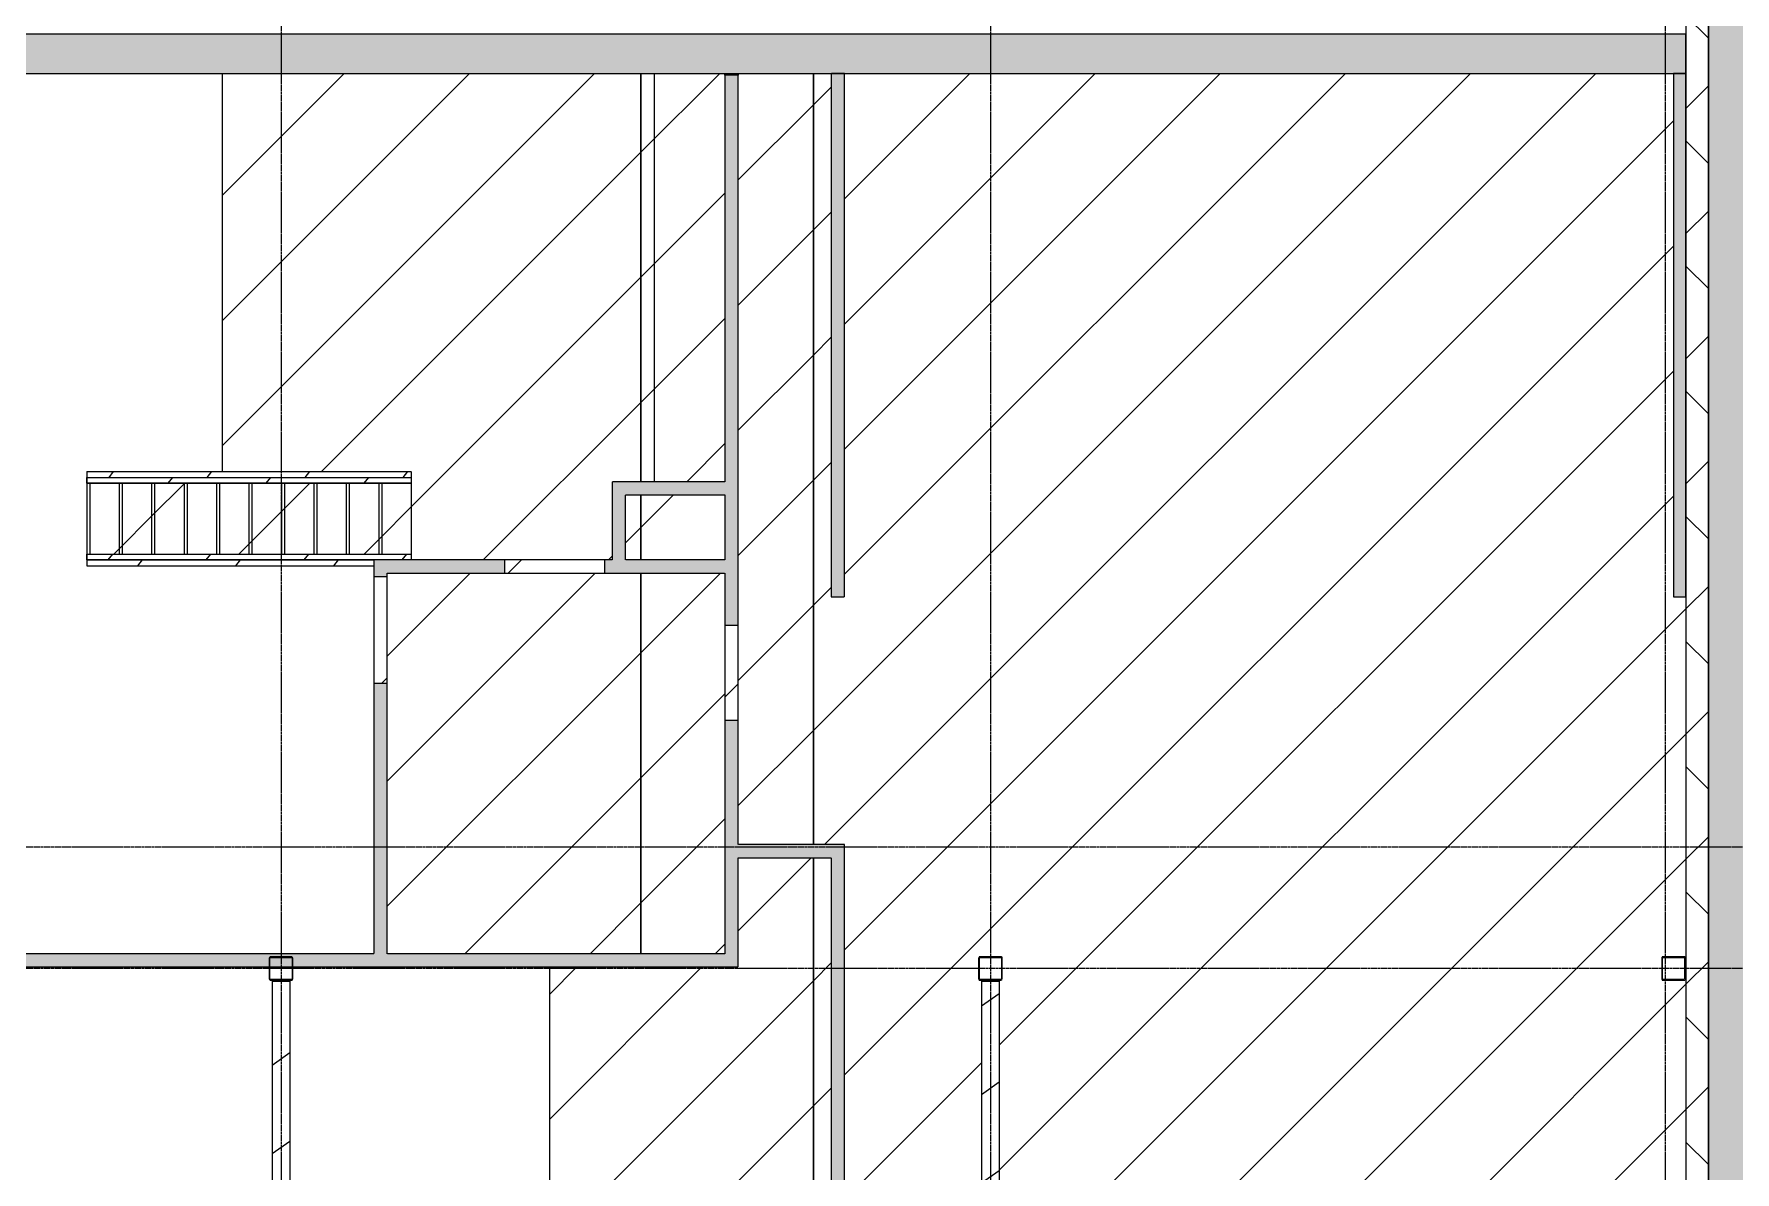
# Model space of a CAD drawing. Header units: inches. Extents: x -4124 to 1943, y 10204 to 12096.
# Drawn here: x 1040 to 1617, y 11333 to 11719 of the extents above; entities that cross this region are included whole.
import ezdxf

# ---------------------------------------------------------------- set-up
doc = ezdxf.new("R2010")
doc.units = ezdxf.units.IN
doc.header["$MEASUREMENT"] = 0
doc.linetypes.add('Demolished', pattern=[0.1875, 0.125, -0.0625])
doc.linetypes.add('Grid Line 1_2_', pattern=[0.875, 0.5, -0.125, 0.125, -0.125])
for name, color, linetype, lineweight in [('A-DETL-GENF', 92, 'Demolished', 9), ('A-DETL-MEDM', 33, 'Demolished', 9), ('A-DOOR', 31, 'Continuous', 9), ('A-FLOR', 192, 'Demolished', 9), ('A-FLOR-HRAL', 11, 'Demolished', 9), ('A-ROOF', 132, 'Demolished', 9), ('A-WALL', 113, 'Continuous', 9), ('A-WALL-PATT', 111, 'Continuous', 13), ('I-WALL', 2, 'Demolished', 9), ('S-BEAM', 12, 'Continuous', 9), ('S-COLS', 52, 'Continuous', 9), ('S-GRID', 1, 'Continuous', 9), ('S-STRS', 31, 'Demolished', 9)]:
    doc.layers.add(name, color=color, linetype=linetype, lineweight=lineweight)
pattern_1 = [(45, (3185.41, 0), (-21.2132, 21.2132), [])]
pattern_2 = [(51.925, (2405.431, 0), (-16.61813, 21.213395), [])]
pattern_3 = [(51.925, (-796.918, 0), (-16.61813, 21.213395), [])]
pattern_4 = [(35.264, (0, 5713.223), (-21.21295, 15.00037), [])]
pattern_5 = [(35.264, (0, 5717.198), (-21.21295, 15.00037), [])]

# ---------------------------------------------------------------- blocks, each defined once
blk = doc.blocks.new('HSS-Hollow Structural Section-Column - HSS8X8X1_4-1270850-DEMO PLAN - MEZZ')
at = {"layer": 'S-COLS', "linetype": 'Demolished'}
h = blk.add_hatch(color=254, dxfattribs=at)
h.paths.add_polyline_path([(-1.17, -4), (3.53, -4), (3.53, -3.77), (-3.53, -3.77), (-3.53, -4)], flags=0)
h.paths.add_polyline_path([(-4, -3.53), (-3.77, -3.53), (-3.77, 3.53), (-4, 3.53)], flags=0)
h.paths.add_polyline_path([(-3.53, -4), (-3.77, -3.66), (-4, -3.53), (-3.77, -3.9), (-3.7, -3.93)], flags=0)
h.paths.add_polyline_path([(4, -3.53), (4, 3.53), (3.77, 3.53), (3.77, -3.53)], flags=0)
h.paths.add_polyline_path([(3.53, -4), (3.86, -3.86), (4, -3.53), (3.66, -3.77)], flags=0)
h.paths.add_polyline_path([(3.53, 4), (-3.53, 4), (-3.53, 3.77), (3.53, 3.77)], flags=0)
h.paths.add_polyline_path([(4, 3.53), (3.77, 3.9), (3.53, 4), (3.77, 3.66)], flags=0)
h.paths.add_polyline_path([(-4, 3.53), (-3.66, 3.77), (-3.53, 4), (-3.86, 3.86)], flags=0)
at = {"layer": 'S-COLS', "color": 1, "linetype": 'Demolished', "lineweight": 15}
for p, q in [((-4, 3.53), (-4, -3.53)), ((-3.77, -3.53), (-3.77, 3.53)), ((3.53, 4), (-3.53, 4)), ((-3.53, 3.77), (3.53, 3.77)), ((3.77, 3.53), (3.77, -3.53)), ((4, -3.53), (4, 3.53)), ((3.53, -3.77), (-3.53, -3.77)), ((-3.53, -4), (3.53, -4))]:
    blk.add_line(p, q, dxfattribs=at)
for centre, radius, start, end in [((-3.53, 3.53), 0.466, 90, 180), ((-3.53, 3.53), 0.233, 90, 180), ((3.53, 3.53), 0.466, 360, 90), ((3.53, 3.53), 0.233, 0, 90), ((-3.53, -3.53), 0.466, 180, 270), ((-3.53, -3.53), 0.233, 180, 270), ((3.53, -3.53), 0.466, 270, 360), ((3.53, -3.53), 0.233, 270, 0)]:
    blk.add_arc(centre, radius, start, end, dxfattribs=at)
blk = doc.blocks.new('Top Rail Type - Top Rail_Internal_-1229845-DEMO PLAN - MEZZ')
at = {"layer": 'A-FLOR-HRAL'}
h = blk.add_hatch(dxfattribs=at)
h.set_pattern_fill('FP_39', color=20, style=0, pattern_type=2)
h.set_pattern_definition(pattern_3)
h.paths.add_polyline_path([(-2127.57, 11540.9), (-2017.57, 11540.9), (-2017.57, 11542.9), (-2127.57, 11542.9)], flags=0)
at = {"layer": 'A-FLOR-HRAL', "color": 10}
for p, q in [((-2127.57, 11540.9), (-2127.57, 11542.9)), ((-2127.57, 11542.9), (-2017.57, 11542.9)), ((-2030.2, 11540.9), (-2127.57, 11540.9)), ((-2017.57, 11542.9), (-2017.57, 11540.9))]:
    blk.add_line(p, q, dxfattribs=at)
blk = doc.blocks.new('Top Rail Type - Top Rail_Internal_-V24-DEMO PLAN - MEZZ')
at = {"layer": 'A-FLOR-HRAL', "color": 10}
for p, q in [((-2127.57, 11542.9), (-2127.57, 11540.9)), ((-2127.57, 11542.9), (-2017.57, 11542.9)), ((-2127.57, 11540.9), (-2030.2, 11540.9)), ((-2017.57, 11542.9), (-2017.57, 11540.9))]:
    blk.add_line(p, q, dxfattribs=at)
blk = doc.blocks.new('Top Rail Type - Top Rail_Internal_-1229856-DEMO PLAN - MEZZ')
at = {"layer": 'A-FLOR-HRAL'}
h = blk.add_hatch(dxfattribs=at)
h.set_pattern_fill('FP_39', color=20, style=0, pattern_type=2)
h.set_pattern_definition(pattern_3)
h.paths.add_polyline_path([(-2127.57, 11566.9), (-2017.57, 11566.9), (-2017.57, 11568.9), (-2127.57, 11568.9)], flags=0)
at = {"layer": 'A-FLOR-HRAL', "color": 10}
for p, q in [((-2127.57, 11566.9), (-2127.57, 11568.9)), ((-2127.57, 11568.9), (-2017.57, 11568.9)), ((-2017.57, 11568.9), (-2017.57, 11566.9)), ((-2017.57, 11566.9), (-2127.57, 11566.9))]:
    blk.add_line(p, q, dxfattribs=at)
blk = doc.blocks.new('Top Rail Type - Top Rail_Internal_-V25-DEMO PLAN - MEZZ')
at = {"layer": 'A-FLOR-HRAL', "color": 10}
for p, q in [((-2127.57, 11568.9), (-2127.57, 11566.9)), ((-2127.57, 11568.9), (-2017.57, 11568.9)), ((-2017.57, 11568.9), (-2017.57, 11566.9)), ((-2127.57, 11566.9), (-2017.57, 11566.9))]:
    blk.add_line(p, q, dxfattribs=at)
blk = doc.blocks.new('HSS-Hollow Structural Section-Column - HSS8X8X1_4-1247569-DEMO PLAN - MEZZ')
at = {"layer": 'S-COLS', "linetype": 'Demolished'}
h = blk.add_hatch(color=254, dxfattribs=at)
h.paths.add_polyline_path([(4, -3.53), (4, 3.53), (3.77, 3.53), (3.77, -3.53)], flags=0)
h.paths.add_polyline_path([(3.53, -4), (3.86, -3.86), (4, -3.53), (3.66, -3.77)], flags=0)
h.paths.add_polyline_path([(3.53, -4), (3.53, -3.77), (-3.53, -3.77), (-3.53, -4)], flags=0)
h.paths.add_polyline_path([(-4, -3.53), (-3.77, -3.53), (-3.77, 3.53), (-4, 3.53)], flags=0)
h.paths.add_polyline_path([(-3.53, -4), (-3.77, -3.66), (-4, -3.53), (-3.77, -3.9), (-3.7, -3.93)], flags=0)
h.paths.add_polyline_path([(3.53, 4), (-3.53, 4), (-3.53, 3.77), (3.53, 3.77)], flags=0)
h.paths.add_polyline_path([(4, 3.53), (3.77, 3.9), (3.53, 4), (3.77, 3.66)], flags=0)
h.paths.add_polyline_path([(-4, 3.53), (-3.66, 3.77), (-3.53, 4), (-3.86, 3.86)], flags=0)
at = {"layer": 'S-COLS', "color": 1, "linetype": 'Demolished', "lineweight": 15}
for p, q in [((-4, 3.53), (-4, -3.53)), ((-3.77, -3.53), (-3.77, 3.53)), ((3.53, 4), (-3.53, 4)), ((-3.53, 3.77), (3.53, 3.77)), ((3.77, 3.53), (3.77, -3.53)), ((4, -3.53), (4, 3.53)), ((3.53, -3.77), (-3.53, -3.77)), ((-3.53, -4), (3.53, -4))]:
    blk.add_line(p, q, dxfattribs=at)
for centre, radius, start, end in [((-3.53, 3.53), 0.466, 90, 180), ((-3.53, 3.53), 0.233, 90, 180), ((3.53, 3.53), 0.466, 360, 90), ((3.53, 3.53), 0.233, 0, 90), ((-3.53, -3.53), 0.466, 180, 270), ((-3.53, -3.53), 0.233, 180, 270), ((3.53, -3.53), 0.233, 270, 0), ((3.53, -3.53), 0.466, 270, 360)]:
    blk.add_arc(centre, radius, start, end, dxfattribs=at)
blk = doc.blocks.new('Door-Opening - 32_ x 51_-1245502-DEMO PLAN - MEZZ')
at = {"layer": 'A-DOOR', "linetype": 'Demolished'}
h = blk.add_hatch(dxfattribs=at)
h.set_pattern_fill('FP_43', color=20, style=0, pattern_type=2)
h.set_pattern_definition([(135, (11502.323, 1908.953), (-21.2132, -21.2132), [])])
h.paths.add_polyline_path([(15.68, -2.25), (15.68, 2.25), (-16.32, 2.25), (-16.32, -2.25), (-9.63, -2.25)], flags=0)
at = {"layer": 'A-DETL-GENF', "color": 10}
for p, q in [((15.68, 2.25), (-16.32, 2.25)), ((-16.32, -2.25), (15.68, -2.25))]:
    blk.add_line(p, q, dxfattribs=at)
at = {"layer": 'A-DETL-MEDM', "color": 10}
for p, q in [((-16.32, 2.25), (-16.32, -2.25)), ((15.68, -2.25), (15.68, 2.25))]:
    blk.add_line(p, q, dxfattribs=at)
blk = doc.blocks.new('Door-Opening - 34_ x 80_-1254309-DEMO PLAN - MEZZ')
at = {"layer": 'A-DOOR', "linetype": 'Demolished'}
h = blk.add_hatch(dxfattribs=at)
h.set_pattern_fill('FP_44', color=20, style=0, pattern_type=2)
h.set_pattern_definition([(225, (-1969.276, 11538.645), (21.2132, -21.2132), [])])
h.paths.add_polyline_path([(-17.32, 2.25), (-17.32, -2.25), (16.68, -2.25), (16.68, 2.25)], flags=0)
at = {"layer": 'A-DETL-GENF', "color": 10}
for p, q in [((16.68, 2.25), (-17.32, 2.25)), ((-17.32, -2.25), (16.68, -2.25))]:
    blk.add_line(p, q, dxfattribs=at)
at = {"layer": 'A-DETL-MEDM', "color": 10}
for p, q in [((-17.32, 2.25), (-17.32, -2.25)), ((16.68, -2.25), (16.68, 2.25))]:
    blk.add_line(p, q, dxfattribs=at)
blk = doc.blocks.new('Door-Opening - 36_ x 36_-1254857-DEMO PLAN - MEZZ')
at = {"layer": 'A-DOOR', "linetype": 'Demolished'}
h = blk.add_hatch(dxfattribs=at)
h.set_pattern_fill('FP_45', color=20, style=0, pattern_type=2)
h.set_pattern_definition([(135, (11516.823, 2027.953), (-21.2132, -21.2132), [])])
h.paths.add_polyline_path([(17.68, -2.25), (17.68, 2.25), (-18.32, 2.25), (-18.32, -2.25), (4.87, -2.25)], flags=0)
at = {"layer": 'A-DETL-GENF', "color": 10}
for p, q in [((17.68, 2.25), (-18.32, 2.25)), ((-18.32, -2.25), (17.68, -2.25))]:
    blk.add_line(p, q, dxfattribs=at)
at = {"layer": 'A-DETL-MEDM', "color": 10}
for p, q in [((-18.32, 2.25), (-18.32, -2.25)), ((17.68, -2.25), (17.68, 2.25))]:
    blk.add_line(p, q, dxfattribs=at)
blk = doc.blocks.new('Walls 1 - Walls 1-1277454-DEMO PLAN - MEZZ')
at = {"layer": 'A-ROOF', "linetype": 'Continuous'}
blk.add_hatch(color=161, dxfattribs=at).paths.add_polyline_path([(-1448.44, 10380.08), (-1448.44, 11927.42), (-1956.88, 11927.42), (-1956.83, 11915.82), (-1585.45, 11918.85), (-1585.45, 11774.15), (-1577.83, 11774.15), (-1577.83, 10643.01), (-1938.58, 10642.37), (-1938.58, 10381.41), (-1577.83, 10380.43)], flags=0)
at = {"layer": 'A-ROOF', "linetype": 'Continuous', "lineweight": 25}
blk.add_line((-1577.83, 11774.15), (-1577.83, 10643.01), dxfattribs=at)
blk = doc.blocks.new('W-Wide Flange - bracing-V32-DEMO PLAN - MEZZ')
at = {"layer": 'S-BEAM', "linetype": 'Demolished'}
h = blk.add_hatch(dxfattribs=at)
h.set_pattern_fill('FP_47', color=20, style=0, pattern_type=2)
h.set_pattern_definition(pattern_5)
h.paths.add_polyline_path([(-2064.7, 11321.52), (-2058.7, 11321.52), (-2058.7, 11398.04), (-2064.7, 11398.04), (-2064.7, 11356.15)], flags=0)
h = blk.add_hatch(dxfattribs=at)
h.set_pattern_fill('FP_50', color=20, style=0, pattern_type=2)
h.set_pattern_definition([(35.264, (0, 5604.326), (-7.07116, 24.99999), [])])
h.paths.add_polyline_path([(-2061.08, 11317.28), (-2058.7, 11317.34), (-2058.7, 11317.55), (-2064.7, 11317.55), (-2064.7, 11317.28), (-2062.33, 11317.28)], flags=0)
h.paths.add_polyline_path([(-2061.25, 11317.61), (-2061.56, 11317.78), (-2061.91, 11317.61), (-2061.39, 11317.61)], flags=0)
h.paths.add_polyline_path([(-2061.08, 11317.57), (-2061.39, 11317.61), (-2061.16, 11317.57)], flags=0)
h.paths.add_polyline_path([(-2061.64, 11318.03), (-2061.59, 11318.03), (-2061.59, 11320.77), (-2061.82, 11320.77), (-2061.82, 11318.03)], flags=0)
h.paths.add_polyline_path([(-2061.25, 11321.19), (-2061.39, 11321.24), (-2061.38, 11321.2)], flags=0)
h.paths.add_polyline_path([(-2061.5, 11321.01), (-2061.39, 11321.19), (-2061.91, 11321.09), (-2061.56, 11321.03)], flags=0)
h.paths.add_polyline_path([(-2061.59, 11321.26), (-2058.7, 11321.26), (-2058.7, 11321.52), (-2064.7, 11321.52), (-2064.7, 11321.26), (-2061.82, 11321.26)], flags=0)
h = blk.add_hatch(dxfattribs=at)
h.set_pattern_fill('FP_46', color=20, style=0, pattern_type=2)
h.set_pattern_definition(pattern_4)
h.paths.add_polyline_path([(-2062.5, 11317.55), (-2062.5, 11321.26), (-2064.7, 11321.26), (-2064.7, 11317.55)], flags=0)
h = blk.add_hatch(dxfattribs=at)
h.set_pattern_fill('FP_46', color=20, style=0, pattern_type=2)
h.set_pattern_definition(pattern_4)
h.paths.add_polyline_path([(-2058.7, 11317.55), (-2058.7, 11321.26), (-2060.9, 11321.26), (-2060.9, 11317.55)], flags=0)
at = {"layer": 'S-BEAM', "color": 10, "linetype": 'Demolished'}
for p, q in [((-2064.7, 11398.04), (-2058.7, 11398.04)), ((-2064.7, 11398.04), (-2064.7, 11321.52)), ((-2058.7, 11398.04), (-2058.7, 11321.52)), ((-2058.7, 11321.52), (-2064.7, 11321.52)), ((-2064.7, 11321.52), (-2064.7, 11321.26)), ((-2064.7, 11321.26), (-2062.5, 11321.26)), ((-2064.7, 11321.26), (-2064.7, 11317.55)), ((-2061.82, 11320.77), (-2061.82, 11318.03)), ((-2061.59, 11318.03), (-2061.59, 11320.77)), ((-2060.9, 11321.26), (-2058.7, 11321.26)), ((-2058.7, 11321.26), (-2058.7, 11321.52)), ((-2058.7, 11317.55), (-2058.7, 11321.26)), ((-2062.5, 11317.55), (-2064.7, 11317.55)), ((-2064.7, 11317.55), (-2064.7, 11317.28)), ((-2064.7, 11317.28), (-2058.7, 11317.28)), ((-2058.7, 11317.55), (-2060.9, 11317.55)), ((-2058.7, 11317.28), (-2058.7, 11317.55))]:
    blk.add_line(p, q, dxfattribs=at)
for centre, start_param, end_param in [((-2062.5, 11320.77), 0, 1.570796), ((-2060.9, 11320.77), 1.570796, 3.141593), ((-2062.5, 11318.03), 4.712389, 6.283185), ((-2060.9, 11318.03), 3.141593, 4.712389)]:
    blk.add_ellipse(centre, major_axis=(0.684, 0), ratio=0.707107, start_param=start_param, end_param=end_param, dxfattribs=at)
blk = doc.blocks.new('W-Wide Flange - bracing-V34-DEMO PLAN - MEZZ')
at = {"layer": 'S-BEAM', "linetype": 'Demolished'}
h = blk.add_hatch(dxfattribs=at)
h.set_pattern_fill('FP_47', color=20, style=0, pattern_type=2)
h.set_pattern_definition(pattern_5)
h.paths.add_polyline_path([(-1824.2, 11321.52), (-1818.2, 11321.52), (-1818.2, 11398.04), (-1824.2, 11398.04), (-1824.2, 11322.73)], flags=0)
h = blk.add_hatch(dxfattribs=at)
h.set_pattern_fill('FP_46', color=20, style=0, pattern_type=2)
h.set_pattern_definition(pattern_4)
h.paths.add_polyline_path([(-1824.2, 11317.55), (-1822, 11317.55), (-1822, 11321.26), (-1824.2, 11321.26), (-1824.2, 11319.9)], flags=0)
h = blk.add_hatch(dxfattribs=at)
h.set_pattern_fill('FP_46', color=20, style=0, pattern_type=2)
h.set_pattern_definition(pattern_4)
h.paths.add_polyline_path([(-1820.4, 11317.55), (-1818.2, 11317.57), (-1818.2, 11321.26), (-1820.4, 11321.26), (-1820.4, 11317.57)], flags=0)
at = {"layer": 'S-BEAM', "color": 10, "linetype": 'Demolished'}
for p, q in [((-1824.2, 11398.04), (-1818.2, 11398.04)), ((-1824.2, 11398.04), (-1824.2, 11321.52)), ((-1818.2, 11398.04), (-1818.2, 11321.52)), ((-1818.2, 11321.52), (-1824.2, 11321.52)), ((-1824.2, 11321.52), (-1824.2, 11321.26)), ((-1824.2, 11321.26), (-1822, 11321.26)), ((-1824.2, 11321.26), (-1824.2, 11317.55)), ((-1821.32, 11320.77), (-1821.32, 11318.03)), ((-1821.09, 11318.03), (-1821.09, 11320.77)), ((-1820.4, 11321.26), (-1818.2, 11321.26)), ((-1818.2, 11321.26), (-1818.2, 11321.52)), ((-1818.2, 11317.55), (-1818.2, 11321.26)), ((-1822, 11317.55), (-1824.2, 11317.55)), ((-1824.2, 11317.55), (-1824.2, 11317.28)), ((-1824.2, 11317.28), (-1818.2, 11317.28)), ((-1818.2, 11317.55), (-1820.4, 11317.55)), ((-1818.2, 11317.28), (-1818.2, 11317.55))]:
    blk.add_line(p, q, dxfattribs=at)
for centre, start_param, end_param in [((-1822, 11320.77), 0, 1.570796), ((-1820.4, 11320.77), 1.570796, 3.141593), ((-1822, 11318.03), 4.712389, 6.283185), ((-1820.4, 11318.03), 3.141593, 4.712389)]:
    blk.add_ellipse(centre, major_axis=(0.684, 0), ratio=0.707107, start_param=start_param, end_param=end_param, dxfattribs=at)

msp = doc.modelspace()

# ---------------------------------------------------------------- hatches: boundary and pattern name
at = {"layer": 'A-FLOR'}
h = msp.add_hatch(dxfattribs=at)
h.set_pattern_fill('FP_24', color=20, style=0, pattern_type=2)
h.set_pattern_definition(pattern_1)
h.paths.add_polyline_path([(1285.96, 10848.82), (1304.21, 10848.82), (1304.21, 11042.78), (1285.96, 11042.78), (1285.96, 10888.75)], flags=0)
h.paths.add_polyline_path([(1281.46, 10848.82), (1281.46, 11045.03), (1281.21, 11045.03), (1281.21, 11324.4), (1304.21, 11324.4), (1304.21, 11439.9), (1278.71, 11439.9), (1278.71, 11402.9), (1214.71, 11402.9), (1214.71, 11229.9), (1095.71, 11229.9), (1095.71, 11039.4), (1186.71, 11039.4), (1186.71, 10848.82), (1246.83, 10848.82)], flags=0)
h.paths.add_polyline_path([(1120.17, 11157.4), (1120.17, 11157.63), (1127.24, 11157.63), (1127.24, 11157.4)], flags=0)
h.paths.add_polyline_path([(1120.17, 11157.4), (1119.84, 11157.53), (1119.71, 11157.86), (1120.05, 11157.63)], flags=0)
h.paths.add_polyline_path([(1127.24, 11157.4), (1127.47, 11157.73), (1127.71, 11157.86), (1127.47, 11157.49), (1127.41, 11157.46)], flags=0)
h.paths.add_polyline_path([(1127.71, 11164.93), (1127.37, 11165.16), (1127.24, 11165.4), (1127.57, 11165.26), (1127.64, 11165.09)], flags=0)
h.paths.add_polyline_path([(1127.71, 11157.86), (1127.47, 11157.86), (1127.47, 11164.93), (1127.71, 11164.93), (1127.71, 11162.91)], flags=0)
h.paths.add_polyline_path([(1119.94, 11157.86), (1119.71, 11157.86), (1119.71, 11164.93), (1119.94, 11164.93)], flags=0)
h.paths.add_polyline_path([(1120.17, 11165.4), (1127.24, 11165.4), (1127.24, 11165.16), (1120.17, 11165.16)], flags=0)
h.paths.add_polyline_path([(1119.71, 11164.93), (1119.94, 11165.3), (1120.17, 11165.4), (1119.94, 11165.06)], flags=0)
h.paths.add_polyline_path([(1246.55, 11407.4), (1274.21, 11407.4), (1274.21, 11536.4), (1245.71, 11536.4), (1245.71, 11407.4)], flags=0)
h.paths.add_polyline_path([(1279.33, 11444.4), (1304.21, 11444.4), (1304.21, 11705.88), (1278.71, 11705.88), (1278.71, 11444.4)], flags=0)
h.paths.add_polyline_path([(1245.71, 11540.9), (1274.21, 11540.9), (1274.21, 11562.94), (1245.71, 11562.94)], flags=0)
h = msp.add_hatch(dxfattribs=at)
h.set_pattern_fill('FP_24', color=20, style=0, pattern_type=2)
h.set_pattern_definition(pattern_1)
h.paths.add_polyline_path([(1159.71, 11407.4), (1245.71, 11407.4), (1245.71, 11536.4), (1159.71, 11536.4), (1159.71, 11408.08)], flags=0)
h.paths.add_polyline_path([(1245.71, 11540.9), (1245.71, 11562.94), (1240.51, 11562.94), (1240.51, 11540.9)], flags=0)
h.paths.add_polyline_path([(1199.46, 11540.9), (1236.01, 11540.9), (1236.01, 11567.44), (1245.71, 11567.44), (1245.71, 11705.88), (1103.71, 11705.88), (1103.71, 11570.9), (1167.84, 11570.9), (1167.84, 11540.9), (1182.04, 11540.9)], flags=0)
h = msp.add_hatch(dxfattribs=at)
h.set_pattern_fill('FP_24', color=20, style=0, pattern_type=2)
h.set_pattern_definition(pattern_1)
h.paths.add_polyline_path([(1273.75, 11567.44), (1274.21, 11567.44), (1274.21, 11705.88), (1245.71, 11705.88), (1245.71, 11567.44)], flags=0)
h = msp.add_hatch(dxfattribs=at)
h.set_pattern_fill('FP_24', color=20, style=0, pattern_type=2)
h.set_pattern_definition(pattern_1)
h.paths.add_polyline_path([(1304.21, 11260.27), (1440.21, 11260.27), (1440.21, 11319.9), (1367.21, 11319.9), (1367.21, 11317.28), (1361.21, 11317.28), (1361.21, 11319.9), (1304.21, 11319.9), (1304.21, 11304.22)], flags=0)
h.paths.add_polyline_path([(1444.71, 11260.27), (1599.96, 11260.27), (1599.96, 11528.4), (1595.71, 11528.4), (1595.71, 11705.88), (1314.71, 11705.88), (1314.71, 11528.4), (1310.21, 11528.4), (1310.21, 11705.88), (1304.21, 11705.88), (1304.21, 11444.4), (1314.71, 11444.4), (1314.71, 11324.4), (1361.21, 11324.4), (1361.21, 11398.04), (1367.21, 11398.04), (1367.21, 11324.4), (1444.71, 11324.4), (1444.71, 11304.22)], flags=0)
h.paths.add_polyline_path([(1363.89, 11317.69), (1364.41, 11317.79), (1364.32, 11318.03), (1364.07, 11317.93), (1364, 11317.79)], flags=0)
h.paths.add_polyline_path([(1304.21, 11324.4), (1310.21, 11324.4), (1310.21, 11439.9), (1304.21, 11439.9), (1304.21, 11408.08)], flags=0)
h.paths.add_polyline_path([(1360.67, 11398.4), (1360.67, 11398.63), (1367.74, 11398.63), (1367.74, 11398.4), (1361.21, 11398.4)], flags=0)
h.paths.add_polyline_path([(1360.67, 11398.4), (1360.34, 11398.53), (1360.21, 11398.86), (1360.55, 11398.63)], flags=0)
h.paths.add_polyline_path([(1591.77, 11398.86), (1591.77, 11405.93), (1592, 11405.93), (1592, 11398.86)], flags=0)
h.paths.add_polyline_path([(1592.24, 11398.4), (1591.91, 11398.53), (1591.77, 11398.86), (1592.11, 11398.63)], flags=0)
h.paths.add_polyline_path([(1599.3, 11398.4), (1592.24, 11398.4), (1592.24, 11398.63), (1599.3, 11398.63)], flags=0)
h.paths.add_polyline_path([(1599.3, 11398.4), (1599.54, 11398.73), (1599.77, 11398.86), (1599.54, 11398.49), (1599.47, 11398.46)], flags=0)
h.paths.add_polyline_path([(1367.74, 11398.4), (1367.97, 11398.73), (1368.21, 11398.86), (1367.97, 11398.49), (1367.91, 11398.46)], flags=0)
h.paths.add_polyline_path([(1599.77, 11405.93), (1599.43, 11406.16), (1599.3, 11406.4), (1599.63, 11406.26), (1599.7, 11406.09)], flags=0)
h.paths.add_polyline_path([(1599.77, 11398.86), (1599.54, 11398.86), (1599.54, 11405.93), (1599.77, 11405.93)], flags=0)
h.paths.add_polyline_path([(1368.21, 11405.93), (1367.87, 11406.16), (1367.74, 11406.4), (1368.07, 11406.26), (1368.14, 11406.09)], flags=0)
h.paths.add_polyline_path([(1368.21, 11398.86), (1367.97, 11398.86), (1367.97, 11405.93), (1368.21, 11405.93)], flags=0)
h.paths.add_polyline_path([(1360.44, 11398.86), (1360.21, 11398.86), (1360.21, 11405.93), (1360.44, 11405.93)], flags=0)
h.paths.add_polyline_path([(1592.24, 11406.4), (1599.3, 11406.4), (1599.3, 11406.16), (1592.24, 11406.16)], flags=0)
h.paths.add_polyline_path([(1591.77, 11405.93), (1592, 11406.3), (1592.24, 11406.4), (1592, 11406.06)], flags=0)
h.paths.add_polyline_path([(1360.67, 11406.4), (1367.74, 11406.4), (1367.74, 11406.16), (1360.67, 11406.16)], flags=0)
h.paths.add_polyline_path([(1360.21, 11405.93), (1360.44, 11406.3), (1360.67, 11406.4), (1360.44, 11406.06)], flags=0)
at = {"layer": 'A-ROOF', "linetype": 'Continuous'}
msp.add_hatch(color=8, dxfattribs=at).paths.add_polyline_path([(1068.01, 11705.88), (1599.96, 11705.88), (1599.96, 11719.19), (159.21, 11719.19), (159.21, 11705.88), (733.52, 11705.88)], flags=0)
at = {"layer": 'A-WALL-PATT', "lineweight": 9}
h = msp.add_hatch(dxfattribs=at)
h.set_pattern_fill('FP_1', style=0, pattern_type=2)
h.set_pattern_definition([(45, (3185.41, 0), (-21.2132, 21.2132), []), (135, (3185.41, 0), (-21.2132, -21.2132), [])])
h.paths.add_polyline_path([(1599.96, 10642.99), (1607.58, 10643.01), (1607.58, 11774.15), (1599.96, 11774.15), (1599.96, 10643.01)], flags=0)
at = {"layer": 'I-WALL', "linetype": 'Continuous'}
for points in [[(1314.71, 11528.4), (1314.71, 11705.88), (1310.21, 11705.88), (1310.21, 11528.4)], [(1599.96, 11528.4), (1599.96, 11705.88), (1595.71, 11705.88), (1595.71, 11528.4)], [(1240.51, 11540.9), (1240.51, 11567.44), (1236.01, 11567.44), (1236.01, 11540.9)], [(1245.71, 11562.94), (1274.21, 11562.94), (1274.21, 11567.44), (1240.51, 11567.44), (1240.51, 11562.94)], [(1278.71, 11439.9), (1310.21, 11439.9), (1310.21, 11444.4), (1278.71, 11444.4)], [(1314.71, 11324.4), (1314.71, 11444.4), (1310.21, 11444.4), (1310.21, 11324.4)]]:
    msp.add_hatch(color=8, dxfattribs=at).paths.add_polyline_path(points, flags=0)
h = msp.add_hatch(color=8, dxfattribs=at)
h.paths.add_polyline_path([(1274.21, 11407.4), (1278.71, 11407.4), (1278.71, 11486.65), (1274.21, 11486.65), (1274.21, 11408.08)], flags=0)
h.paths.add_polyline_path([(1278.71, 11518.65), (1278.71, 11705.24), (1274.21, 11705.24), (1274.21, 11518.65), (1274.71, 11518.65)], flags=0)
h = msp.add_hatch(color=8, dxfattribs=at)
h.paths.add_polyline_path([(1155.21, 11407.4), (1159.71, 11407.4), (1159.71, 11499.15), (1155.21, 11499.15), (1155.21, 11407.57)], flags=0)
h.paths.add_polyline_path([(1159.71, 11535.15), (1159.71, 11540.9), (1155.21, 11540.9), (1155.21, 11535.15)], flags=0)
h = msp.add_hatch(color=8, dxfattribs=at)
h.paths.add_polyline_path([(1233.46, 11536.4), (1274.21, 11536.4), (1274.21, 11540.9), (1233.46, 11540.9)], flags=0)
h.paths.add_polyline_path([(1159.71, 11536.4), (1199.46, 11536.4), (1199.46, 11540.9), (1159.71, 11540.9), (1159.71, 11539.9)], flags=0)
h = msp.add_hatch(color=8, dxfattribs=at)
h.paths.add_polyline_path([(647.21, 11405.93), (646.87, 11406.16), (646.74, 11406.4), (647.07, 11406.26), (647.14, 11406.09)], flags=0)
h.paths.add_polyline_path([(887.21, 11405.93), (886.87, 11406.16), (886.74, 11406.4), (887.07, 11406.26), (887.14, 11406.09)], flags=0)
h.paths.add_polyline_path([(1127.71, 11405.93), (1127.37, 11406.16), (1127.24, 11406.4), (1127.57, 11406.26), (1127.64, 11406.09)], flags=0)
h.paths.add_polyline_path([(403.74, 11406.4), (404.07, 11406.26), (404.21, 11405.93), (403.87, 11406.16)], flags=0)
h.paths.add_polyline_path([(566.28, 11402.9), (639.21, 11402.9), (639.21, 11405.93), (639.44, 11405.93), (639.44, 11402.9), (646.97, 11402.9), (646.97, 11405.93), (647.21, 11405.93), (647.21, 11402.9), (879.21, 11402.9), (879.21, 11405.93), (879.44, 11405.93), (879.44, 11402.9), (886.97, 11402.9), (886.97, 11405.93), (887.21, 11405.93), (887.21, 11402.9), (1119.71, 11402.9), (1119.71, 11405.93), (1119.94, 11405.93), (1120.01, 11402.9), (1127.47, 11402.9), (1127.47, 11405.93), (1127.71, 11405.93), (1127.71, 11402.9), (1278.71, 11402.9), (1278.71, 11407.4), (399.56, 11407.4), (399.56, 11406.4), (403.74, 11406.4), (403.74, 11406.16), (399.56, 11406.16), (399.56, 11402.9), (403.97, 11402.92), (403.97, 11405.93), (404.21, 11405.93), (404.21, 11402.9), (482.66, 11402.9)], flags=0)
h.paths.add_polyline_path([(1120.17, 11406.4), (1127.24, 11406.4), (1127.24, 11406.16), (1120.17, 11406.16)], flags=0)
h.paths.add_polyline_path([(1119.71, 11405.93), (1119.94, 11406.3), (1120.17, 11406.4), (1119.94, 11406.06)], flags=0)
h.paths.add_polyline_path([(879.67, 11406.4), (886.74, 11406.4), (886.74, 11406.16), (879.67, 11406.16)], flags=0)
h.paths.add_polyline_path([(879.21, 11405.93), (879.44, 11406.3), (879.67, 11406.4), (879.44, 11406.06)], flags=0)
h.paths.add_polyline_path([(639.67, 11406.4), (646.74, 11406.4), (646.74, 11406.16), (639.67, 11406.16)], flags=0)
h.paths.add_polyline_path([(639.21, 11405.93), (639.44, 11406.3), (639.67, 11406.4), (639.44, 11406.06)], flags=0)
at = {"layer": 'S-STRS'}
h = msp.add_hatch(dxfattribs=at)
h.set_pattern_fill('FP_38', color=20, style=0, pattern_type=2)
h.set_pattern_definition(pattern_2)
h.paths.add_polyline_path([(1145.84, 11568.9), (1167.84, 11568.9), (1167.84, 11570.9), (1057.84, 11570.9), (1057.84, 11568.9), (1134.84, 11568.9)], flags=0)
h = msp.add_hatch(dxfattribs=at)
h.set_pattern_fill('FP_24', color=20, style=0, pattern_type=2)
h.set_pattern_definition(pattern_1)
h.paths.add_polyline_path([(1068.01, 11542.9), (1068.84, 11542.9), (1068.84, 11566.9), (1057.84, 11566.9), (1057.84, 11542.9)], flags=0)
h = msp.add_hatch(dxfattribs=at)
h.set_pattern_fill('FP_29', color=20, style=0, pattern_type=2)
h.set_pattern_definition(pattern_1)
h.paths.add_polyline_path([(1079.84, 11542.9), (1079.84, 11566.9), (1068.84, 11566.9), (1068.84, 11542.9)], flags=0)
h = msp.add_hatch(dxfattribs=at)
h.set_pattern_fill('FP_24', color=20, style=0, pattern_type=2)
h.set_pattern_definition(pattern_1)
h.paths.add_polyline_path([(1090.84, 11542.9), (1090.84, 11566.9), (1079.84, 11566.9), (1079.84, 11542.9)], flags=0)
h = msp.add_hatch(dxfattribs=at)
h.set_pattern_fill('FP_24', color=20, style=0, pattern_type=2)
h.set_pattern_definition(pattern_1)
h.paths.add_polyline_path([(1090.84, 11542.9), (1101.84, 11542.9), (1101.84, 11566.9), (1090.84, 11566.9)], flags=0)
h = msp.add_hatch(dxfattribs=at)
h.set_pattern_fill('FP_24', color=20, style=0, pattern_type=2)
h.set_pattern_definition(pattern_1)
h.paths.add_polyline_path([(1103.71, 11542.9), (1112.84, 11542.9), (1112.84, 11566.9), (1101.84, 11566.9), (1101.84, 11542.9)], flags=0)
h = msp.add_hatch(dxfattribs=at)
h.set_pattern_fill('FP_29', color=20, style=0, pattern_type=2)
h.set_pattern_definition(pattern_1)
h.paths.add_polyline_path([(1123.84, 11542.9), (1123.84, 11566.9), (1112.84, 11566.9), (1112.84, 11542.9)], flags=0)
h = msp.add_hatch(dxfattribs=at)
h.set_pattern_fill('FP_29', color=20, style=0, pattern_type=2)
h.set_pattern_definition(pattern_1)
h.paths.add_polyline_path([(1134.84, 11542.9), (1134.84, 11566.9), (1123.84, 11566.9), (1123.84, 11542.9)], flags=0)
h = msp.add_hatch(dxfattribs=at)
h.set_pattern_fill('FP_29', color=20, style=0, pattern_type=2)
h.set_pattern_definition(pattern_1)
h.paths.add_polyline_path([(1134.84, 11542.9), (1145.84, 11542.9), (1145.84, 11566.9), (1134.84, 11566.9)], flags=0)
h = msp.add_hatch(dxfattribs=at)
h.set_pattern_fill('FP_29', color=20, style=0, pattern_type=2)
h.set_pattern_definition(pattern_1)
h.paths.add_polyline_path([(1145.84, 11542.9), (1156.84, 11542.9), (1156.84, 11566.9), (1145.84, 11566.9)], flags=0)
h = msp.add_hatch(dxfattribs=at)
h.set_pattern_fill('FP_36', color=20, style=0, pattern_type=2)
h.set_pattern_definition(pattern_1)
h.paths.add_polyline_path([(1156.84, 11542.9), (1167.84, 11542.9), (1167.84, 11566.9), (1156.84, 11566.9), (1156.84, 11558.76)], flags=0)
h = msp.add_hatch(dxfattribs=at)
h.set_pattern_fill('FP_38', color=20, style=0, pattern_type=2)
h.set_pattern_definition(pattern_2)
h.paths.add_polyline_path([(1103.71, 11538.9), (1155.21, 11538.9), (1155.21, 11540.9), (1057.84, 11540.9), (1057.84, 11538.9), (1068.01, 11538.9)], flags=0)

# ---------------------------------------------------------------- linework, layer by layer
at = {"layer": 'A-FLOR', "color": 10}
for p, q in [((1103.71, 11705.88), (1103.71, 11570.9)), ((1245.71, 11705.88), (1245.71, 11567.44)), ((1304.21, 11705.88), (1304.21, 11444.4)), ((1304.21, 11444.4), (1304.21, 11705.88)), ((1103.71, 11570.9), (1167.84, 11570.9)), ((1167.84, 11570.9), (1167.84, 11568.9)), ((1167.84, 11566.9), (1167.84, 11542.9)), ((1245.71, 11540.9), (1245.71, 11562.94)), ((1245.71, 11562.94), (1245.71, 11540.9)), ((1245.71, 11407.4), (1245.71, 11536.4)), ((1245.71, 11536.4), (1245.71, 11407.4)), ((1304.21, 11439.9), (1304.21, 11324.4)), ((1304.21, 11324.4), (1304.21, 11439.9)), ((1214.71, 11402.9), (1214.71, 11229.9))]:
    msp.add_line(p, q, dxfattribs=at)
at = {"layer": 'A-ROOF', "color": 1, "lineweight": 15}
for p, q in [((1599.96, 11719.19), (159.21, 11719.19)), ((1599.96, 11705.88), (1599.96, 11719.19)), ((159.21, 11705.88), (1599.96, 11705.88))]:
    msp.add_line(p, q, dxfattribs=at)
at = {"layer": 'A-WALL', "lineweight": 25}
for p, q in [((1599.96, 11774.15), (1599.96, 11705.89)), ((1607.58, 10640.15), (1607.58, 11774.15)), ((1599.96, 11705.88), (1599.96, 11149.15))]:
    msp.add_line(p, q, dxfattribs=at)
at = {"layer": 'I-WALL', "color": 10}
for p, q in [((1245.71, 11567.44), (1245.71, 11705.88)), ((1250.21, 11705.88), (1250.21, 11567.44)), ((1274.21, 11705.24), (1274.21, 11705.9)), ((1278.71, 11705.9), (1278.71, 11705.24))]:
    msp.add_line(p, q, dxfattribs=at)
at = {"layer": 'I-WALL', "color": 1, "lineweight": 15}
for p, q in [((1314.71, 11705.88), (1310.21, 11705.88)), ((1310.21, 11705.88), (1310.21, 11528.4)), ((1314.71, 11528.4), (1314.71, 11705.88)), ((1595.71, 11705.88), (1595.71, 11528.4)), ((1599.96, 11705.88), (1595.71, 11705.88)), ((1599.96, 11528.4), (1599.96, 11705.88)), ((1274.21, 11705.24), (1274.21, 11567.44)), ((1278.71, 11705.24), (1274.21, 11705.24)), ((1278.71, 11518.65), (1278.71, 11705.24)), ((1236.01, 11567.44), (1236.01, 11540.9)), ((1274.21, 11567.44), (1236.01, 11567.44)), ((1240.51, 11540.9), (1240.51, 11562.94)), ((1240.51, 11562.94), (1274.21, 11562.94)), ((1274.21, 11562.94), (1274.21, 11540.9)), ((1155.21, 11540.9), (1155.21, 11535.15)), ((1199.46, 11540.9), (1155.21, 11540.9)), ((1236.01, 11540.9), (1233.46, 11540.9)), ((1274.21, 11540.9), (1240.51, 11540.9)), ((1159.71, 11535.15), (1159.71, 11536.4)), ((1159.71, 11536.4), (1199.46, 11536.4)), ((1233.46, 11536.4), (1274.21, 11536.4)), ((1274.21, 11536.4), (1274.21, 11518.65)), ((1310.21, 11528.4), (1314.71, 11528.4)), ((1595.71, 11528.4), (1599.96, 11528.4)), ((1155.21, 11499.15), (1155.21, 11407.4)), ((1159.71, 11407.4), (1159.71, 11499.15)), ((1274.21, 11486.65), (1274.21, 11407.4)), ((1278.71, 11444.4), (1278.71, 11486.65)), ((1314.71, 11444.4), (1278.71, 11444.4)), ((1314.71, 11324.4), (1314.71, 11444.4)), ((1278.71, 11402.9), (1278.71, 11439.9)), ((1278.71, 11439.9), (1310.21, 11439.9)), ((1310.21, 11439.9), (1310.21, 11324.4)), ((1155.21, 11407.4), (404.06, 11407.4)), ((1274.21, 11407.4), (1159.71, 11407.4)), ((887.21, 11402.9), (1119.71, 11402.9)), ((1119.94, 11402.9), (1127.47, 11402.9)), ((1127.71, 11402.9), (1278.71, 11402.9))]:
    msp.add_line(p, q, dxfattribs=at)
at = {"layer": 'S-GRID', "linetype": 'Grid Line 1_2_'}
for p, q in [((1123.71, 11973.42), (1123.71, 10769.7)), ((1364.21, 11973.42), (1364.21, 10769.7)), ((1592.96, 11973.42), (1592.96, 10769.7)), ((1822.61, 11443.53), (-611.1, 11443.53)), ((1822.61, 11402.4), (-728.77, 11402.4))]:
    msp.add_line(p, q, dxfattribs=at)
at = {"layer": 'S-STRS', "color": 10}
for p, q in [((1057.84, 11570.9), (1057.84, 11568.9)), ((1057.84, 11570.9), (1103.71, 11570.9)), ((1057.84, 11566.9), (1057.84, 11542.9)), ((1058.84, 11566.9), (1058.84, 11542.9)), ((1068.84, 11566.9), (1068.84, 11542.9)), ((1069.84, 11566.9), (1069.84, 11542.9)), ((1079.84, 11566.9), (1079.84, 11542.9)), ((1080.84, 11566.9), (1080.84, 11542.9)), ((1090.84, 11566.9), (1090.84, 11542.9)), ((1091.84, 11566.9), (1091.84, 11542.9)), ((1101.84, 11566.9), (1101.84, 11542.9)), ((1102.84, 11566.9), (1102.84, 11542.9)), ((1112.84, 11566.9), (1112.84, 11542.9)), ((1113.84, 11566.9), (1113.84, 11542.9)), ((1123.84, 11566.9), (1123.84, 11542.9)), ((1124.84, 11566.9), (1124.84, 11542.9)), ((1134.84, 11566.9), (1134.84, 11542.9)), ((1135.84, 11566.9), (1135.84, 11542.9)), ((1145.84, 11566.9), (1145.84, 11542.9)), ((1146.84, 11566.9), (1146.84, 11542.9)), ((1156.84, 11566.9), (1156.84, 11542.9)), ((1157.84, 11566.9), (1157.84, 11542.9)), ((1057.84, 11540.9), (1057.84, 11538.9)), ((1057.84, 11538.9), (1155.21, 11538.9))]:
    msp.add_line(p, q, dxfattribs=at)

# ---------------------------------------------------------------- block references
at = {"layer": 'A-DOOR', "color": 10, "linetype": 'Demolished'}
for name, p, rotation in [('Door-Opening - 34_ x 80_-1254309-DEMO PLAN - MEZZ', (1216.13, 11538.65), 180), ('Door-Opening - 36_ x 36_-1254857-DEMO PLAN - MEZZ', (1157.46, 11516.82), 269.9999999999995), ('Door-Opening - 32_ x 51_-1245502-DEMO PLAN - MEZZ', (1276.46, 11502.32), 270.0000000000012)]:
    msp.add_blockref(name, p, dxfattribs=dict(at, rotation=rotation))
at = {"layer": 'A-FLOR-HRAL', "color": 10}
for name in ['Top Rail Type - Top Rail_Internal_-1229856-DEMO PLAN - MEZZ', 'Top Rail Type - Top Rail_Internal_-V25-DEMO PLAN - MEZZ', 'Top Rail Type - Top Rail_Internal_-1229845-DEMO PLAN - MEZZ', 'Top Rail Type - Top Rail_Internal_-V24-DEMO PLAN - MEZZ']:
    msp.add_blockref(name, (3185.41, 0), dxfattribs=at)
at = {"layer": 'A-ROOF', "linetype": 'Continuous'}
msp.add_blockref('Walls 1 - Walls 1-1277454-DEMO PLAN - MEZZ', (3185.41, 0), dxfattribs=at)
at = {"layer": 'S-BEAM', "color": 10, "linetype": 'Demolished'}
for name in ['W-Wide Flange - bracing-V32-DEMO PLAN - MEZZ', 'W-Wide Flange - bracing-V34-DEMO PLAN - MEZZ']:
    msp.add_blockref(name, (3185.41, 0), dxfattribs=at)
at = {"layer": 'S-COLS', "color": 10, "linetype": 'Demolished'}
for name, p in [('HSS-Hollow Structural Section-Column - HSS8X8X1_4-1270850-DEMO PLAN - MEZZ', (1123.71, 11402.4)), ('HSS-Hollow Structural Section-Column - HSS8X8X1_4-1270850-DEMO PLAN - MEZZ', (1364.21, 11402.4)), ('HSS-Hollow Structural Section-Column - HSS8X8X1_4-1247569-DEMO PLAN - MEZZ', (1595.77, 11402.4))]:
    msp.add_blockref(name, p, dxfattribs=at)

doc.saveas('drawing.dxf')
